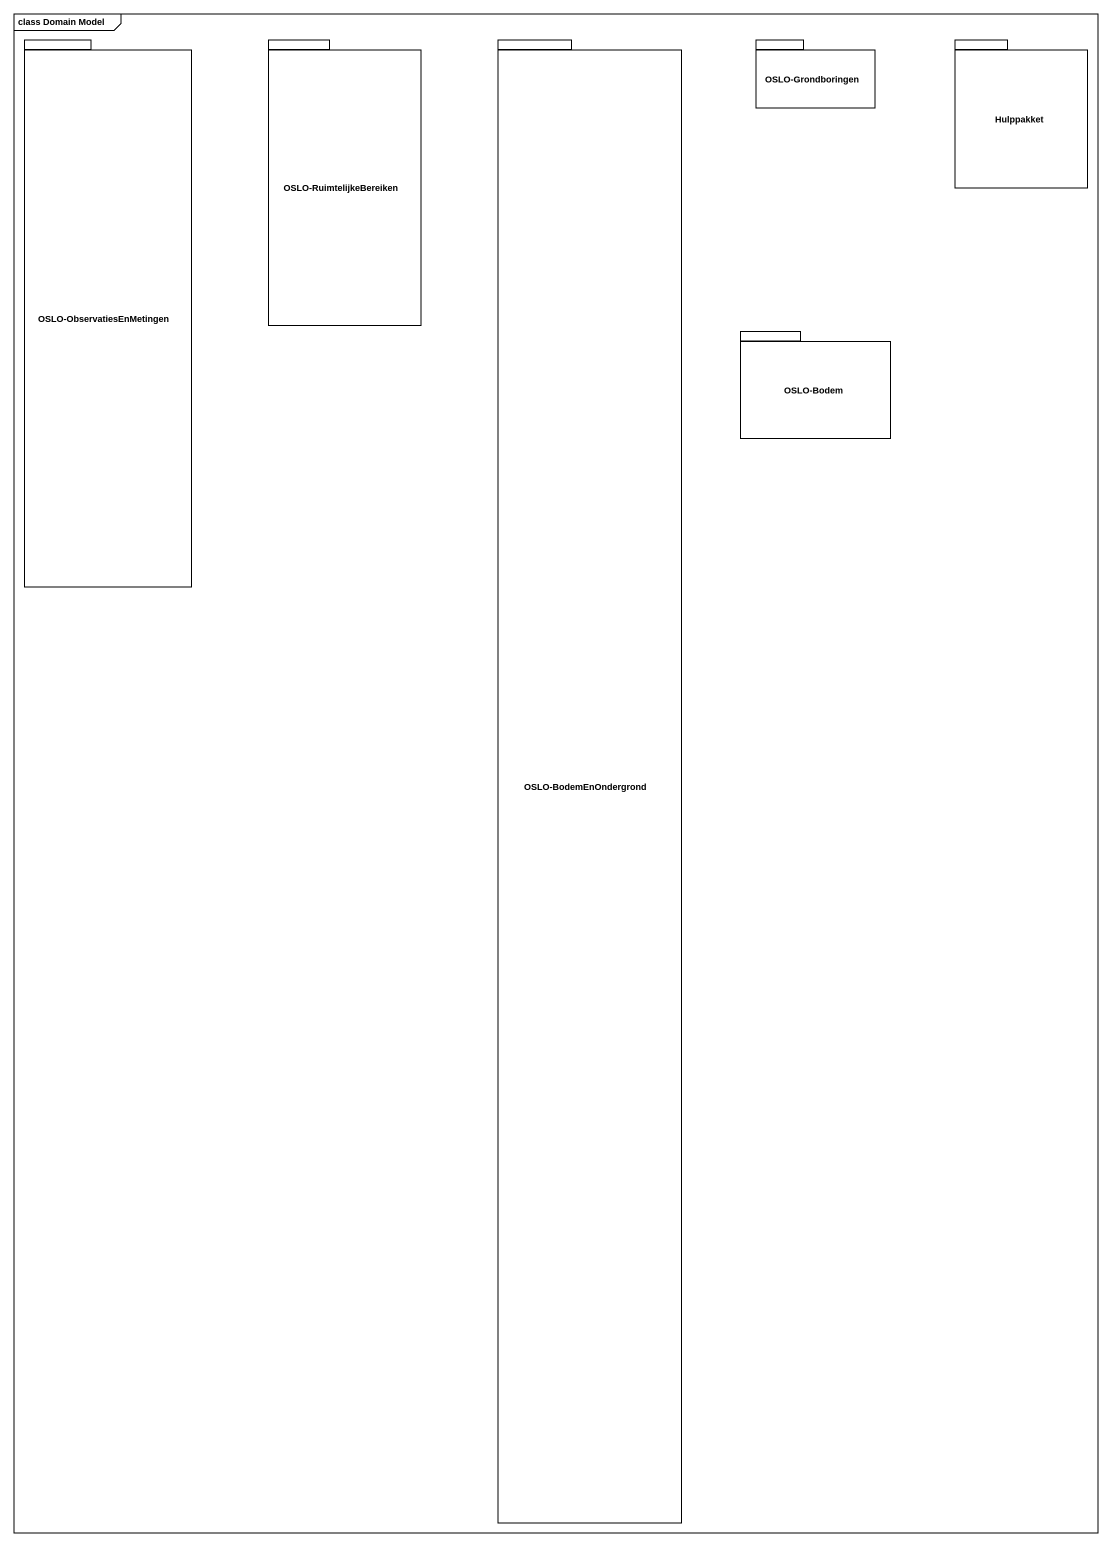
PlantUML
@startuml
mainframe class Domain Model
package "OSLO-ObservatiesEnMetingen" as OSLO_ObservatiesEnMetingen {
}
package "OSLO-RuimtelijkeBereiken" as OSLO_RuimtelijkeBereiken {
}
package "OSLO-BodemEnOndergrond" as OSLO_BodemEnOndergrond {
}
package "OSLO-Grondboringen" as OSLO_Grondboringen {
}
package Hulppakket {
}
package "OSLO-Bodem" as OSLO_Bodem {
}
@enduml
